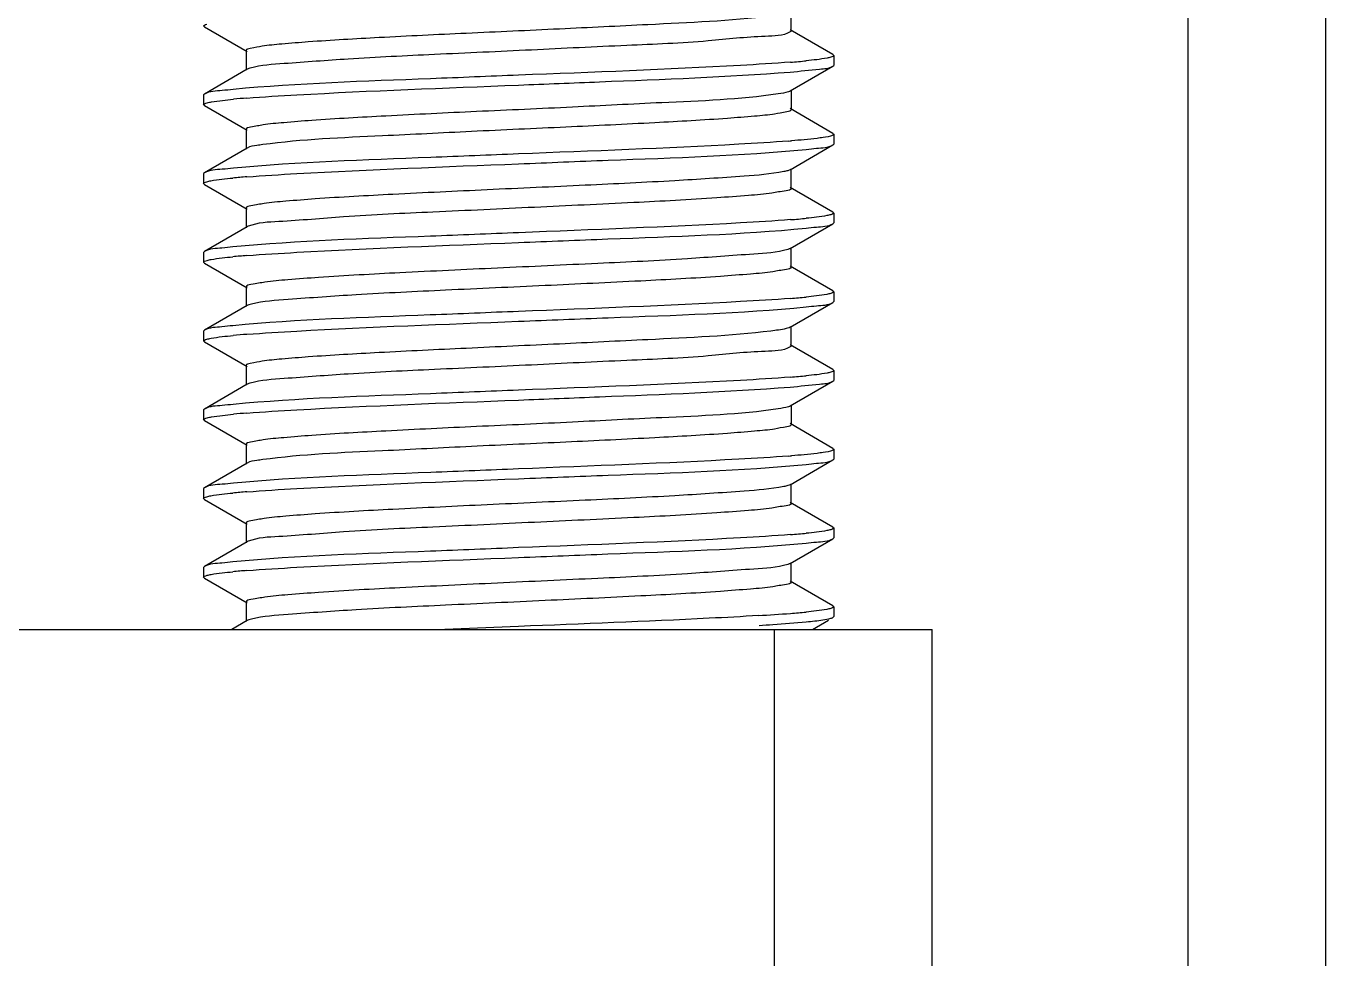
# Model space of a CAD drawing. Extents: x 27938 to 1507990, y 110129 to 923079.
# Drawn here: x 529416.4 to 529710.1, y 368624.2 to 368834.8 of the extents above; entities that cross this region are included whole.
import ezdxf

# ---------------------------------------------------------------- set-up
doc = ezdxf.new("R2010")
doc.units = 0
doc.header["$LTSCALE"] = 1000
doc.header["$MEASUREMENT"] = 0

msp = doc.modelspace()

# ---------------------------------------------------------------- linework, layer by layer
at = {"linetype": 'Continuous'}
for p, q in [((529710.13, 366000.39), (529710.13, 369014.05)), ((529678.99, 366583.55), (529678.99, 368882.52)), ((529589.28, 368833.7), (529589.28, 368838.14)), ((529456.72, 368834.61), (529456.55, 368834.81)), ((529456.72, 368834.61), (529466.38, 368829.02)), ((529598.75, 368828.33), (529589.09, 368833.92)), ((529466.19, 368829.25), (529466.19, 368824.8)), ((529598.75, 368828.33), (529598.91, 368828.13)), ((529598.91, 368828.13), (529598.91, 368825.91)), ((529466.38, 368825.02), (529456.72, 368819.43)), ((529589.09, 368820.12), (529598.75, 368825.72)), ((529598.75, 368825.72), (529598.91, 368825.91)), ((529456.72, 368819.43), (529456.55, 368819.24)), ((529456.55, 368819.24), (529456.55, 368817.01)), ((529589.28, 368820.35), (529589.28, 368815.9)), ((529456.72, 368816.82), (529456.55, 368817.01)), ((529456.72, 368816.82), (529466.38, 368811.23)), ((529598.75, 368810.53), (529589.09, 368816.13)), ((529466.19, 368811.45), (529466.19, 368807)), ((529598.75, 368810.53), (529598.91, 368810.34)), ((529598.91, 368810.34), (529598.91, 368808.12)), ((529466.38, 368807.23), (529456.72, 368801.64)), ((529589.09, 368802.33), (529598.75, 368807.92)), ((529598.75, 368807.92), (529598.91, 368808.12)), ((529456.72, 368801.64), (529456.55, 368801.44)), ((529456.55, 368801.44), (529456.55, 368799.22)), ((529589.28, 368798.11), (529589.28, 368802.55)), ((529456.72, 368799.02), (529456.55, 368799.22)), ((529456.72, 368799.02), (529466.38, 368793.43)), ((529598.75, 368792.74), (529589.09, 368798.33)), ((529466.19, 368793.66), (529466.19, 368789.21)), ((529598.75, 368792.74), (529598.91, 368792.54)), ((529598.91, 368792.54), (529598.91, 368790.32)), ((529466.38, 368789.43), (529456.72, 368783.84)), ((529466.6, 368789.54), (529466.38, 368789.43)), ((529589.09, 368784.53), (529598.75, 368790.13)), ((529598.75, 368790.13), (529598.91, 368790.32)), ((529456.72, 368783.84), (529456.55, 368783.65)), ((529456.55, 368783.65), (529456.55, 368781.42)), ((529589.28, 368780.31), (529589.28, 368784.76)), ((529456.72, 368781.23), (529456.55, 368781.42)), ((529456.72, 368781.23), (529466.38, 368775.64)), ((529598.75, 368774.94), (529589.09, 368780.54)), ((529466.19, 368775.86), (529466.19, 368771.41)), ((529598.75, 368774.94), (529598.91, 368774.75)), ((529598.91, 368774.75), (529598.91, 368772.53)), ((529466.38, 368771.64), (529456.72, 368766.05)), ((529589.09, 368766.74), (529598.75, 368772.33)), ((529598.75, 368772.33), (529598.91, 368772.53)), ((529456.72, 368766.05), (529456.55, 368765.85)), ((529456.55, 368765.85), (529456.55, 368763.63)), ((529589.09, 368766.74), (529588.82, 368766.62)), ((529589.28, 368762.52), (529589.28, 368766.96)), ((529456.72, 368763.43), (529456.55, 368763.63)), ((529456.72, 368763.43), (529466.38, 368757.84)), ((529598.75, 368757.15), (529589.09, 368762.74)), ((529466.19, 368758.07), (529466.19, 368753.62)), ((529598.75, 368757.15), (529598.91, 368756.95)), ((529598.91, 368756.95), (529598.91, 368754.73)), ((529466.38, 368753.84), (529456.72, 368748.25)), ((529589.09, 368748.94), (529598.75, 368754.54)), ((529598.75, 368754.54), (529598.91, 368754.73)), ((529456.72, 368748.25), (529456.55, 368748.06)), ((529456.55, 368748.06), (529456.55, 368745.83)), ((529589.28, 368749.17), (529589.28, 368744.72)), ((529456.72, 368745.64), (529456.55, 368745.83)), ((529456.72, 368745.64), (529466.38, 368740.05)), ((529598.75, 368739.35), (529589.09, 368744.95)), ((529466.19, 368740.27), (529466.19, 368735.82)), ((529598.75, 368739.35), (529598.91, 368739.16)), ((529598.91, 368739.16), (529598.91, 368736.94)), ((529589.09, 368731.15), (529598.75, 368736.74)), ((529598.75, 368736.74), (529598.91, 368736.94)), ((529466.38, 368736.05), (529456.72, 368730.46)), ((529456.72, 368730.46), (529456.55, 368730.26)), ((529589.28, 368726.93), (529589.28, 368731.37)), ((529456.55, 368730.26), (529456.55, 368728.04)), ((529456.72, 368727.84), (529456.55, 368728.04)), ((529456.72, 368727.84), (529466.38, 368722.25)), ((529598.75, 368721.56), (529589.09, 368727.15)), ((529466.19, 368722.48), (529466.19, 368718.03)), ((529598.75, 368721.56), (529598.91, 368721.37)), ((529589.09, 368713.35), (529598.75, 368718.95)), ((529598.75, 368718.95), (529598.91, 368719.14)), ((529598.91, 368721.37), (529598.91, 368719.14)), ((529466.38, 368718.25), (529456.72, 368712.66)), ((529466.6, 368718.36), (529466.38, 368718.25)), ((529589.28, 368709.13), (529589.28, 368713.58)), ((529456.72, 368712.66), (529456.55, 368712.47)), ((529456.55, 368712.47), (529456.55, 368710.24)), ((529456.72, 368710.05), (529456.55, 368710.24)), ((529456.72, 368710.05), (529466.38, 368704.46)), ((529598.75, 368703.76), (529589.09, 368709.36)), ((529466.19, 368704.68), (529466.19, 368700.23)), ((529598.75, 368703.76), (529598.91, 368703.57)), ((529598.75, 368701.15), (529598.91, 368701.35)), ((529598.91, 368703.57), (529598.91, 368701.35)), ((529256.36, 368698.45), (529621.16, 368698.45)), ((529466.38, 368700.46), (529462.92, 368698.45)), ((529527.73, 368699.12), (529511.09, 368698.45)), ((529585.57, 365738.85), (529585.57, 368698.45)), ((529594.09, 368698.45), (529597.7, 368700.55)), ((529621.16, 365738.85), (529621.16, 368698.45))]:
    msp.add_line(p, q, dxfattribs=at)
for centre, radius, start, end in [((529468.86, 368818.73), 6.79, 105.0931, 106.1411), ((529574.35, 369017.4), 191.34, 274.444, 275.509), ((529482.17, 368615.27), 203.86, 94.4581, 95.3147), ((529567.8, 369080.18), 272.18, 274.4234, 274.5497), ((529481.93, 368600.35), 200.98, 94.457, 95.3557), ((529574.33, 368982.05), 191.58, 274.4414, 275.5078), ((529481.9, 368582.89), 200.64, 94.4561, 95.3622), ((529574.25, 368965.25), 192.58, 274.4467, 275.4882), ((529482.07, 368563.03), 202.71, 94.457, 95.331), ((529468.86, 368747.55), 6.79, 105.0931, 106.1411), ((529574.35, 368946.22), 191.34, 274.444, 275.509), ((529482.17, 368544.09), 203.86, 94.4581, 95.3147), ((529567.8, 369009), 272.18, 274.4234, 274.5497), ((529481.93, 368529.17), 200.98, 94.457, 95.3557), ((529574.33, 368910.87), 191.58, 274.4414, 275.5078), ((529481.9, 368511.71), 200.64, 94.4561, 95.3622), ((529556.81, 369119.38), 418.56, 273.4423, 274.4352), ((529574.25, 368894.07), 192.58, 274.4467, 275.4882)]:
    msp.add_arc(centre, radius, start, end, dxfattribs=at)
for points, knots in [([(529584.71, 368837.05), (529575.5, 368835.93), (529559.54, 368835.25), (529536.6, 368834.08), (529516.33, 368833.18), (529497.45, 368832.26), (529483.46, 368831.48), (529474.81, 368830.77), (529470.17, 368830.36), (529467.95, 368829.86), (529466.19, 368829.59), (529466.19, 368829.25)], [0, 0, 0, 0, 0.234088, 0.402448, 0.579889, 0.745639, 0.880314, 0.930897, 0.968237, 0.991317, 1, 1, 1, 1]), ([(529456.56, 368834.81), (529456.56, 368834.9), (529456.85, 368835.1), (529457.1, 368835.16), (529457.29, 368835.22)], [0, 0, 0, 0, 0.317967, 1, 1, 1, 1]), ([(529589.1, 368833.48), (529587.45, 368832.5), (529580.86, 368832.55), (529568.86, 368831.06), (529551.09, 368830.4), (529530.51, 368829.35), (529509.51, 368828.4), (529490.85, 368827.52), (529477.02, 368826.45), (529469.57, 368825.95), (529467.09, 368825.28)], [0, 0, 0, 0, 0.046973, 0.152409, 0.303029, 0.479455, 0.658932, 0.818305, 0.937036, 1, 1, 1, 1]), ([(529589.28, 368833.7), (529589.28, 368833.66), (529589.23, 368833.56), (529589.15, 368833.51), (529589.1, 368833.48)], [0, 0, 0, 0, 0.402304, 1, 1, 1, 1]), ([(529598.27, 368827.75), (529597.99, 368827.67), (529596.16, 368827.28), (529594.29, 368827.1), (529592.72, 368826.94)], [0, 0, 0, 0, 0.157623, 1, 1, 1, 1]), ([(529598.91, 368828.13), (529598.91, 368828.05), (529598.66, 368827.87), (529598.44, 368827.8), (529598.27, 368827.75)], [0, 0, 0, 0, 0.324871, 1, 1, 1, 1]), ([(529466.97, 368825.25), (529466.85, 368825.22), (529466.65, 368825.15), (529466.46, 368825.07), (529466.38, 368825.02)], [0, 0, 0, 0, 0.572041, 1, 1, 1, 1]), ([(529589.18, 368826.64), (529585.41, 368826.34), (529564.94, 368825.1), (529544.44, 368824.35), (529527.73, 368823.69)], [0, 0, 0, 0, 0.184436, 1, 1, 1, 1]), ([(529527.73, 368821.46), (529533.83, 368821.7), (529554.28, 368822.55), (529574.75, 368823.28), (529589.08, 368824.4)], [0, 0, 0, 0, 0.297863, 1, 1, 1, 1]), ([(529589.08, 368824.4), (529591.3, 368824.58), (529594.45, 368825.02), (529597.85, 368825.2), (529598.75, 368825.72)], [0, 0, 0, 0, 0.683734, 1, 1, 1, 1]), ([(529527.73, 368823.69), (529521.1, 368823.42), (529499.59, 368822.51), (529478.06, 368821.87), (529463.24, 368820.47)], [0, 0, 0, 0, 0.308576, 1, 1, 1, 1]), ([(529466.32, 368818.51), (529470.09, 368818.81), (529490.55, 368820.05), (529511.04, 368820.8), (529527.73, 368821.46)], [0, 0, 0, 0, 0.184575, 1, 1, 1, 1]), ([(529463.24, 368820.47), (529462.41, 368820.4), (529460.26, 368820.09), (529457.91, 368820.12), (529456.72, 368819.43)], [0, 0, 0, 0, 0.37952, 1, 1, 1, 1]), ([(529586.34, 368819.47), (529577.65, 368818.16), (529562.09, 368817.64), (529539.39, 368816.4), (529518.6, 368815.5), (529499.01, 368814.54), (529484.37, 368813.75), (529475.29, 368813.01), (529470.39, 368812.6), (529468.06, 368812.07), (529466.19, 368811.81), (529466.19, 368811.45)], [0, 0, 0, 0, 0.218787, 0.386207, 0.566108, 0.736243, 0.875583, 0.928118, 0.966979, 0.991, 1, 1, 1, 1]), ([(529589.09, 368820.12), (529588.97, 368820.05), (529588.08, 368819.72), (529587.14, 368819.59), (529586.34, 368819.47)], [0, 0, 0, 0, 0.147905, 1, 1, 1, 1]), ([(529456.56, 368817.01), (529456.56, 368817.11), (529456.9, 368817.32), (529457.17, 368817.39), (529457.38, 368817.44)], [0, 0, 0, 0, 0.313847, 1, 1, 1, 1]), ([(529457.38, 368817.44), (529457.69, 368817.53), (529459.65, 368817.91), (529461.63, 368818.1), (529463.28, 368818.25)], [0, 0, 0, 0, 0.163234, 1, 1, 1, 1]), ([(529589.28, 368815.9), (529589.28, 368815.55), (529587.46, 368815.29), (529585.19, 368814.77), (529580.42, 368814.36), (529571.56, 368813.64), (529557.24, 368812.85), (529538.01, 368811.91), (529517.47, 368811.01), (529494.63, 368809.81), (529478.86, 368809.2), (529469.9, 368807.99)], [0, 0, 0, 0, 0.00884, 0.032379, 0.070466, 0.122006, 0.258971, 0.426878, 0.605536, 0.773444, 1, 1, 1, 1]), ([(529596.5, 368809.6), (529596.05, 368809.53), (529593.68, 368809.21), (529591.31, 368809.01), (529589.38, 368808.86)], [0, 0, 0, 0, 0.190828, 1, 1, 1, 1]), ([(529598.91, 368810.34), (529598.91, 368810.26), (529598.1, 368809.67), (529597.27, 368809.72), (529596.5, 368809.6)], [0, 0, 0, 0, 0.093121, 1, 1, 1, 1]), ([(529469.9, 368807.99), (529469.47, 368807.93), (529468.3, 368807.74), (529467.05, 368807.61), (529466.38, 368807.23)], [0, 0, 0, 0, 0.360643, 1, 1, 1, 1]), ([(529588.79, 368808.81), (529585.01, 368808.52), (529564.67, 368807.3), (529544.31, 368806.55), (529527.73, 368805.89)], [0, 0, 0, 0, 0.18595, 1, 1, 1, 1]), ([(529527.73, 368803.67), (529534.47, 368803.93), (529556.13, 368804.86), (529577.84, 368805.47), (529592.72, 368806.93)], [0, 0, 0, 0, 0.310578, 1, 1, 1, 1]), ([(529592.72, 368806.93), (529593.49, 368807), (529595.48, 368807.28), (529597.65, 368807.28), (529598.75, 368807.92)], [0, 0, 0, 0, 0.377935, 1, 1, 1, 1]), ([(529527.73, 368805.89), (529521.11, 368805.63), (529499.62, 368804.71), (529478.1, 368804.07), (529463.28, 368802.68)], [0, 0, 0, 0, 0.308379, 1, 1, 1, 1]), ([(529463.28, 368802.68), (529462.45, 368802.61), (529460.28, 368802.3), (529457.91, 368802.33), (529456.72, 368801.64)], [0, 0, 0, 0, 0.379704, 1, 1, 1, 1]), ([(529587.62, 368801.9), (529584.67, 368801.31), (529576.44, 368800.69), (529561.51, 368799.69), (529542.14, 368798.77), (529520.89, 368797.8), (529500.59, 368796.83), (529485.31, 368796.02), (529475.78, 368795.26), (529470.61, 368794.84), (529468.17, 368794.29), (529466.19, 368794.04), (529466.19, 368793.66)], [0, 0, 0, 0, 0.074051, 0.202548, 0.368862, 0.551322, 0.726125, 0.870472, 0.925123, 0.96561, 0.990669, 1, 1, 1, 1]), ([(529466.31, 368800.72), (529470.08, 368801.01), (529490.54, 368802.25), (529511.03, 368803), (529527.73, 368803.67)], [0, 0, 0, 0, 0.184524, 1, 1, 1, 1]), ([(529589.09, 368802.33), (529588.92, 368802.23), (529588.42, 368802.07), (529587.93, 368801.96), (529587.62, 368801.9)], [0, 0, 0, 0, 0.388593, 1, 1, 1, 1]), ([(529456.56, 368799.22), (529456.56, 368799.31), (529456.84, 368799.5), (529457.09, 368799.57), (529457.27, 368799.62)], [0, 0, 0, 0, 0.318631, 1, 1, 1, 1]), ([(529457.27, 368799.62), (529457.58, 368799.71), (529459.53, 368800.1), (529461.51, 368800.29), (529463.17, 368800.45)], [0, 0, 0, 0, 0.159226, 1, 1, 1, 1]), ([(529589.28, 368798.11), (529589.28, 368797.7), (529587.13, 368797.47), (529584.5, 368796.87), (529578.93, 368796.45), (529568.72, 368795.65), (529552.49, 368794.81), (529531.15, 368793.82), (529509.3, 368792.77), (529489.98, 368791.96), (529476.19, 368790.65), (529468.78, 368790.4), (529466.6, 368789.54)], [0, 0, 0, 0, 0.009911, 0.036684, 0.079861, 0.138026, 0.290611, 0.473012, 0.659513, 0.823824, 0.942824, 1, 1, 1, 1]), ([(529598.24, 368792.16), (529597.96, 368792.07), (529596.13, 368791.69), (529594.28, 368791.51), (529592.72, 368791.35)], [0, 0, 0, 0, 0.159145, 1, 1, 1, 1]), ([(529598.91, 368792.54), (529598.91, 368792.46), (529598.65, 368792.27), (529598.42, 368792.21), (529598.24, 368792.16)], [0, 0, 0, 0, 0.322656, 1, 1, 1, 1]), ([(529589.17, 368791.05), (529585.4, 368790.75), (529564.93, 368789.51), (529544.44, 368788.76), (529527.73, 368788.1)], [0, 0, 0, 0, 0.184477, 1, 1, 1, 1]), ([(529527.73, 368785.87), (529534.45, 368786.14), (529556.1, 368787.07), (529577.79, 368787.68), (529592.67, 368789.12)], [0, 0, 0, 0, 0.310323, 1, 1, 1, 1]), ([(529592.67, 368789.12), (529593.44, 368789.2), (529595.45, 368789.49), (529597.64, 368789.48), (529598.75, 368790.13)], [0, 0, 0, 0, 0.378132, 1, 1, 1, 1]), ([(529527.73, 368788.1), (529521.08, 368787.83), (529499.56, 368786.91), (529478, 368786.28), (529463.17, 368784.88)], [0, 0, 0, 0, 0.308852, 1, 1, 1, 1]), ([(529463.17, 368784.88), (529462.34, 368784.8), (529460.22, 368784.5), (529457.89, 368784.52), (529456.72, 368783.84)], [0, 0, 0, 0, 0.37931, 1, 1, 1, 1]), ([(529588.53, 368784.32), (529586.05, 368783.58), (529578.39, 368783.13), (529564.14, 368781.99), (529544.8, 368781.11), (529523.13, 368780.1), (529502.15, 368779.11), (529486.24, 368778.28), (529476.27, 368777.5), (529470.84, 368777.08), (529468.28, 368776.5), (529466.19, 368776.26), (529466.19, 368775.86)], [0, 0, 0, 0, 0.063162, 0.185571, 0.350627, 0.535705, 0.715395, 0.865028, 0.921933, 0.964141, 0.990304, 1, 1, 1, 1]), ([(529466.31, 368782.92), (529470.08, 368783.22), (529490.54, 368784.46), (529511.03, 368785.21), (529527.73, 368785.87)], [0, 0, 0, 0, 0.18453, 1, 1, 1, 1]), ([(529589.09, 368784.53), (529589.01, 368784.49), (529588.83, 368784.41), (529588.64, 368784.35), (529588.53, 368784.32)], [0, 0, 0, 0, 0.429478, 1, 1, 1, 1]), ([(529456.56, 368781.42), (529456.56, 368781.52), (529456.89, 368781.73), (529457.15, 368781.8), (529457.36, 368781.85)], [0, 0, 0, 0, 0.315061, 1, 1, 1, 1]), ([(529457.36, 368781.85), (529457.67, 368781.93), (529459.58, 368782.31), (529461.52, 368782.5), (529463.15, 368782.65)], [0, 0, 0, 0, 0.163145, 1, 1, 1, 1]), ([(529589.28, 368780.31), (529589.28, 368779.92), (529587.24, 368779.68), (529584.74, 368779.11), (529579.44, 368778.69), (529569.69, 368777.92), (529554.09, 368777.1), (529533.44, 368776.12), (529511.97, 368775.13), (529492.61, 368774.22), (529478, 368773.17), (529470.06, 368772.61), (529467.34, 368771.96)], [0, 0, 0, 0, 0.00951, 0.035123, 0.076469, 0.132247, 0.279239, 0.456494, 0.640275, 0.805971, 0.931424, 1, 1, 1, 1]), ([(529598.23, 368774.36), (529597.95, 368774.27), (529596.11, 368773.89), (529594.24, 368773.71), (529592.67, 368773.55)], [0, 0, 0, 0, 0.159397, 1, 1, 1, 1]), ([(529598.91, 368774.75), (529598.91, 368774.66), (529598.64, 368774.47), (529598.41, 368774.41), (529598.23, 368774.36)], [0, 0, 0, 0, 0.322005, 1, 1, 1, 1]), ([(529467.34, 368771.96), (529467.15, 368771.92), (529466.82, 368771.83), (529466.5, 368771.71), (529466.38, 368771.64)], [0, 0, 0, 0, 0.59312, 1, 1, 1, 1]), ([(529589.18, 368773.25), (529585.41, 368772.95), (529564.94, 368771.72), (529544.44, 368770.97), (529527.73, 368770.3)], [0, 0, 0, 0, 0.184455, 1, 1, 1, 1]), ([(529592.72, 368771.34), (529593.49, 368771.41), (529595.48, 368771.69), (529597.65, 368771.69), (529598.75, 368772.33)], [0, 0, 0, 0, 0.377931, 1, 1, 1, 1]), ([(529527.73, 368770.3), (529521.08, 368770.04), (529499.55, 368769.12), (529477.98, 368768.48), (529463.15, 368767.08)], [0, 0, 0, 0, 0.308927, 1, 1, 1, 1]), ([(529527.73, 368768.08), (529534.47, 368768.34), (529556.13, 368769.27), (529577.84, 368769.88), (529592.72, 368771.34)], [0, 0, 0, 0, 0.310595, 1, 1, 1, 1]), ([(529463.15, 368767.08), (529462.33, 368767), (529460.21, 368766.7), (529457.89, 368766.72), (529456.72, 368766.05)], [0, 0, 0, 0, 0.379296, 1, 1, 1, 1]), ([(529584.71, 368765.87), (529575.5, 368764.75), (529559.54, 368764.07), (529536.6, 368762.9), (529516.33, 368762), (529497.45, 368761.08), (529483.46, 368760.3), (529474.81, 368759.59), (529470.17, 368759.18), (529467.95, 368758.68), (529466.19, 368758.41), (529466.19, 368758.07)], [0, 0, 0, 0, 0.234088, 0.402448, 0.579889, 0.745639, 0.880314, 0.930897, 0.968237, 0.991317, 1, 1, 1, 1]), ([(529466.32, 368765.13), (529470.09, 368765.43), (529490.55, 368766.66), (529511.03, 368767.41), (529527.73, 368768.08)], [0, 0, 0, 0, 0.184554, 1, 1, 1, 1]), ([(529588.82, 368766.62), (529588.61, 368766.54), (529587.26, 368766.18), (529585.88, 368766.01), (529584.71, 368765.87)], [0, 0, 0, 0, 0.158312, 1, 1, 1, 1]), ([(529456.56, 368763.63), (529456.56, 368763.72), (529456.85, 368763.92), (529457.1, 368763.98), (529457.29, 368764.04)], [0, 0, 0, 0, 0.317967, 1, 1, 1, 1]), ([(529457.29, 368764.04), (529457.6, 368764.12), (529459.56, 368764.52), (529461.56, 368764.71), (529463.24, 368764.87)], [0, 0, 0, 0, 0.159617, 1, 1, 1, 1]), ([(529589.1, 368762.3), (529587.45, 368761.32), (529580.86, 368761.37), (529568.86, 368759.88), (529551.09, 368759.22), (529530.51, 368758.17), (529509.51, 368757.22), (529490.85, 368756.34), (529477.02, 368755.27), (529469.57, 368754.77), (529467.09, 368754.1)], [0, 0, 0, 0, 0.046973, 0.152409, 0.303029, 0.479455, 0.658932, 0.818305, 0.937036, 1, 1, 1, 1]), ([(529589.28, 368762.52), (529589.28, 368762.48), (529589.23, 368762.38), (529589.15, 368762.33), (529589.1, 368762.3)], [0, 0, 0, 0, 0.402304, 1, 1, 1, 1]), ([(529598.91, 368756.95), (529598.91, 368756.87), (529598.66, 368756.69), (529598.44, 368756.62), (529598.27, 368756.57)], [0, 0, 0, 0, 0.324871, 1, 1, 1, 1]), ([(529466.97, 368754.07), (529466.85, 368754.04), (529466.65, 368753.97), (529466.46, 368753.89), (529466.38, 368753.84)], [0, 0, 0, 0, 0.572041, 1, 1, 1, 1]), ([(529589.18, 368755.46), (529585.41, 368755.16), (529564.94, 368753.92), (529544.44, 368753.17), (529527.73, 368752.51)], [0, 0, 0, 0, 0.184436, 1, 1, 1, 1]), ([(529589.08, 368753.22), (529591.3, 368753.4), (529594.45, 368753.84), (529597.85, 368754.02), (529598.75, 368754.54)], [0, 0, 0, 0, 0.683734, 1, 1, 1, 1]), ([(529598.27, 368756.57), (529597.99, 368756.49), (529596.16, 368756.1), (529594.29, 368755.92), (529592.72, 368755.76)], [0, 0, 0, 0, 0.157623, 1, 1, 1, 1]), ([(529527.73, 368752.51), (529521.1, 368752.24), (529499.59, 368751.33), (529478.06, 368750.69), (529463.24, 368749.29)], [0, 0, 0, 0, 0.308576, 1, 1, 1, 1]), ([(529527.73, 368750.28), (529533.83, 368750.52), (529554.28, 368751.37), (529574.75, 368752.1), (529589.08, 368753.22)], [0, 0, 0, 0, 0.297863, 1, 1, 1, 1]), ([(529463.24, 368749.29), (529462.41, 368749.22), (529460.26, 368748.91), (529457.91, 368748.94), (529456.72, 368748.25)], [0, 0, 0, 0, 0.37952, 1, 1, 1, 1]), ([(529586.34, 368748.29), (529577.65, 368746.98), (529562.09, 368746.46), (529539.39, 368745.22), (529518.6, 368744.32), (529499.01, 368743.36), (529484.37, 368742.57), (529475.29, 368741.83), (529470.39, 368741.42), (529468.06, 368740.89), (529466.19, 368740.63), (529466.19, 368740.27)], [0, 0, 0, 0, 0.218787, 0.386207, 0.566108, 0.736243, 0.875583, 0.928118, 0.966979, 0.991, 1, 1, 1, 1]), ([(529466.32, 368747.33), (529470.09, 368747.63), (529490.55, 368748.87), (529511.04, 368749.62), (529527.73, 368750.28)], [0, 0, 0, 0, 0.184575, 1, 1, 1, 1]), ([(529589.09, 368748.94), (529588.97, 368748.87), (529588.08, 368748.54), (529587.14, 368748.41), (529586.34, 368748.29)], [0, 0, 0, 0, 0.147905, 1, 1, 1, 1]), ([(529456.56, 368745.83), (529456.56, 368745.93), (529456.9, 368746.14), (529457.17, 368746.21), (529457.38, 368746.26)], [0, 0, 0, 0, 0.313847, 1, 1, 1, 1]), ([(529457.38, 368746.26), (529457.69, 368746.35), (529459.65, 368746.73), (529461.63, 368746.92), (529463.28, 368747.07)], [0, 0, 0, 0, 0.163234, 1, 1, 1, 1]), ([(529589.28, 368744.72), (529589.28, 368744.37), (529587.46, 368744.11), (529585.19, 368743.59), (529580.42, 368743.18), (529571.56, 368742.46), (529557.24, 368741.67), (529538.01, 368740.73), (529517.47, 368739.83), (529494.63, 368738.63), (529478.86, 368738.02), (529469.9, 368736.81)], [0, 0, 0, 0, 0.00884, 0.032379, 0.070466, 0.122006, 0.258971, 0.426878, 0.605536, 0.773444, 1, 1, 1, 1]), ([(529598.91, 368739.16), (529598.91, 368739.08), (529598.1, 368738.49), (529597.27, 368738.54), (529596.5, 368738.42)], [0, 0, 0, 0, 0.093121, 1, 1, 1, 1]), ([(529469.9, 368736.81), (529469.47, 368736.75), (529468.3, 368736.56), (529467.05, 368736.43), (529466.38, 368736.05)], [0, 0, 0, 0, 0.360643, 1, 1, 1, 1]), ([(529588.79, 368737.63), (529585.01, 368737.34), (529564.67, 368736.12), (529544.31, 368735.37), (529527.73, 368734.71)], [0, 0, 0, 0, 0.18595, 1, 1, 1, 1]), ([(529596.5, 368738.42), (529596.05, 368738.35), (529593.68, 368738.04), (529591.31, 368737.83), (529589.38, 368737.68)], [0, 0, 0, 0, 0.190828, 1, 1, 1, 1]), ([(529592.72, 368735.75), (529593.49, 368735.82), (529595.48, 368736.1), (529597.65, 368736.1), (529598.75, 368736.74)], [0, 0, 0, 0, 0.377935, 1, 1, 1, 1]), ([(529527.73, 368734.71), (529521.11, 368734.45), (529499.62, 368733.53), (529478.1, 368732.89), (529463.28, 368731.5)], [0, 0, 0, 0, 0.308379, 1, 1, 1, 1]), ([(529527.73, 368732.49), (529534.47, 368732.75), (529556.13, 368733.68), (529577.84, 368734.29), (529592.72, 368735.75)], [0, 0, 0, 0, 0.310578, 1, 1, 1, 1]), ([(529463.28, 368731.5), (529462.45, 368731.43), (529460.28, 368731.12), (529457.91, 368731.15), (529456.72, 368730.46)], [0, 0, 0, 0, 0.379704, 1, 1, 1, 1]), ([(529587.62, 368730.72), (529584.67, 368730.13), (529576.44, 368729.51), (529561.51, 368728.51), (529542.14, 368727.59), (529520.89, 368726.62), (529500.59, 368725.65), (529485.31, 368724.84), (529475.78, 368724.08), (529470.61, 368723.66), (529468.17, 368723.11), (529466.19, 368722.86), (529466.19, 368722.48)], [0, 0, 0, 0, 0.074051, 0.202548, 0.368862, 0.551322, 0.726125, 0.870472, 0.925123, 0.96561, 0.990669, 1, 1, 1, 1]), ([(529466.31, 368729.54), (529470.08, 368729.84), (529490.54, 368731.07), (529511.03, 368731.82), (529527.73, 368732.49)], [0, 0, 0, 0, 0.184524, 1, 1, 1, 1]), ([(529589.09, 368731.15), (529588.92, 368731.05), (529588.42, 368730.89), (529587.93, 368730.78), (529587.62, 368730.72)], [0, 0, 0, 0, 0.388593, 1, 1, 1, 1]), ([(529456.56, 368728.04), (529456.56, 368728.13), (529456.84, 368728.32), (529457.09, 368728.39), (529457.27, 368728.44)], [0, 0, 0, 0, 0.318631, 1, 1, 1, 1]), ([(529457.27, 368728.44), (529457.58, 368728.53), (529459.53, 368728.92), (529461.51, 368729.11), (529463.17, 368729.27)], [0, 0, 0, 0, 0.159226, 1, 1, 1, 1]), ([(529589.28, 368726.93), (529589.28, 368726.52), (529587.13, 368726.29), (529584.5, 368725.69), (529578.93, 368725.27), (529568.72, 368724.47), (529552.49, 368723.63), (529531.15, 368722.64), (529509.3, 368721.59), (529489.98, 368720.78), (529476.19, 368719.47), (529468.78, 368719.22), (529466.6, 368718.36)], [0, 0, 0, 0, 0.009911, 0.036684, 0.079861, 0.138026, 0.290611, 0.473012, 0.659513, 0.823824, 0.942824, 1, 1, 1, 1]), ([(529589.17, 368719.87), (529585.4, 368719.57), (529564.93, 368718.33), (529544.44, 368717.58), (529527.73, 368716.92)], [0, 0, 0, 0, 0.184477, 1, 1, 1, 1]), ([(529592.67, 368717.95), (529593.44, 368718.02), (529595.45, 368718.31), (529597.64, 368718.3), (529598.75, 368718.95)], [0, 0, 0, 0, 0.378132, 1, 1, 1, 1]), ([(529598.24, 368720.98), (529597.96, 368720.89), (529596.13, 368720.51), (529594.28, 368720.33), (529592.72, 368720.17)], [0, 0, 0, 0, 0.159145, 1, 1, 1, 1]), ([(529598.91, 368721.37), (529598.91, 368721.28), (529598.65, 368721.09), (529598.42, 368721.03), (529598.24, 368720.98)], [0, 0, 0, 0, 0.322656, 1, 1, 1, 1]), ([(529527.73, 368716.92), (529521.08, 368716.65), (529499.56, 368715.73), (529478, 368715.1), (529463.17, 368713.7)], [0, 0, 0, 0, 0.308852, 1, 1, 1, 1]), ([(529527.73, 368714.69), (529534.45, 368714.96), (529556.1, 368715.89), (529577.79, 368716.5), (529592.67, 368717.95)], [0, 0, 0, 0, 0.310323, 1, 1, 1, 1]), ([(529463.17, 368713.7), (529462.34, 368713.62), (529460.22, 368713.32), (529457.89, 368713.34), (529456.72, 368712.66)], [0, 0, 0, 0, 0.37931, 1, 1, 1, 1]), ([(529588.53, 368713.14), (529586.05, 368712.4), (529578.39, 368711.95), (529564.14, 368710.81), (529544.8, 368709.93), (529523.13, 368708.92), (529502.15, 368707.93), (529486.24, 368707.1), (529476.27, 368706.32), (529470.84, 368705.9), (529468.28, 368705.32), (529466.19, 368705.08), (529466.19, 368704.68)], [0, 0, 0, 0, 0.063162, 0.185571, 0.350627, 0.535705, 0.715395, 0.865028, 0.921933, 0.964141, 0.990304, 1, 1, 1, 1]), ([(529466.31, 368711.74), (529470.08, 368712.04), (529490.54, 368713.28), (529511.03, 368714.03), (529527.73, 368714.69)], [0, 0, 0, 0, 0.18453, 1, 1, 1, 1]), ([(529589.09, 368713.35), (529589.01, 368713.31), (529588.83, 368713.23), (529588.64, 368713.17), (529588.53, 368713.14)], [0, 0, 0, 0, 0.429478, 1, 1, 1, 1]), ([(529456.56, 368710.24), (529456.56, 368710.34), (529456.89, 368710.55), (529457.15, 368710.62), (529457.36, 368710.67)], [0, 0, 0, 0, 0.315061, 1, 1, 1, 1]), ([(529457.36, 368710.67), (529457.67, 368710.75), (529459.58, 368711.13), (529461.52, 368711.32), (529463.15, 368711.47)], [0, 0, 0, 0, 0.163145, 1, 1, 1, 1]), ([(529589.28, 368709.13), (529589.28, 368708.74), (529587.24, 368708.5), (529584.74, 368707.93), (529579.44, 368707.51), (529569.69, 368706.74), (529554.09, 368705.92), (529533.44, 368704.94), (529511.97, 368703.95), (529492.61, 368703.04), (529478, 368701.99), (529470.06, 368701.43), (529467.34, 368700.78)], [0, 0, 0, 0, 0.00951, 0.035123, 0.076469, 0.132247, 0.279239, 0.456494, 0.640275, 0.805971, 0.931424, 1, 1, 1, 1]), ([(529581.94, 368701.57), (529578.22, 368701.34), (529560.16, 368700.38), (529542.08, 368699.69), (529527.73, 368699.12)], [0, 0, 0, 0, 0.206212, 1, 1, 1, 1]), ([(529598.23, 368703.18), (529597.95, 368703.09), (529596.11, 368702.71), (529594.24, 368702.53), (529592.67, 368702.37)], [0, 0, 0, 0, 0.159397, 1, 1, 1, 1]), ([(529592.72, 368700.16), (529593.36, 368700.22), (529595.21, 368700.43), (529597.09, 368700.61), (529598.27, 368700.97)], [0, 0, 0, 0, 0.341707, 1, 1, 1, 1]), ([(529598.91, 368703.57), (529598.91, 368703.48), (529598.64, 368703.29), (529598.41, 368703.23), (529598.23, 368703.18)], [0, 0, 0, 0, 0.322005, 1, 1, 1, 1]), ([(529598.27, 368700.97), (529598.37, 368700.99), (529598.53, 368701.05), (529598.68, 368701.11), (529598.75, 368701.15)], [0, 0, 0, 0, 0.569634, 1, 1, 1, 1]), ([(529467.34, 368700.78), (529467.15, 368700.74), (529466.82, 368700.65), (529466.5, 368700.53), (529466.38, 368700.46)], [0, 0, 0, 0, 0.59312, 1, 1, 1, 1]), ([(529582.07, 368699.36), (529583.1, 368699.42), (529586.66, 368699.65), (529590.21, 368699.91), (529592.72, 368700.16)], [0, 0, 0, 0, 0.291238, 1, 1, 1, 1])]:
    msp.add_open_spline(points, degree=3, knots=knots, dxfattribs=at)

doc.saveas('drawing.dxf')
